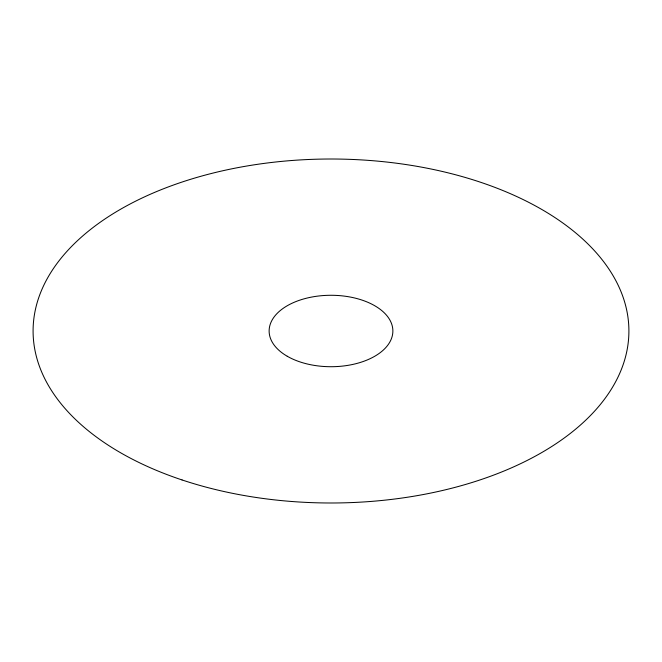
<?xml version="1.0" encoding="UTF-8"?>
<svg xmlns="http://www.w3.org/2000/svg" width="662" height="662" viewBox="0 0 662 662"><rect width="100%" height="100%" fill="white"/><g stroke="black" fill="none" stroke-linecap="round" stroke-linejoin="round"><path stroke-width="0.99" d="M287.25 356.255A61.872 35.723 0 0 0 390.762 340.243A61.872 35.723 0 0 0 314.988 296.493A61.872 35.723 0 0 0 287.25 356.255M182.05 479.95A297.9 171.988 0 0 0 628.9 331A297.9 171.988 0 0 0 182.05 182.05A297.9 171.988 0 0 0 182.05 479.95"/></g></svg>
